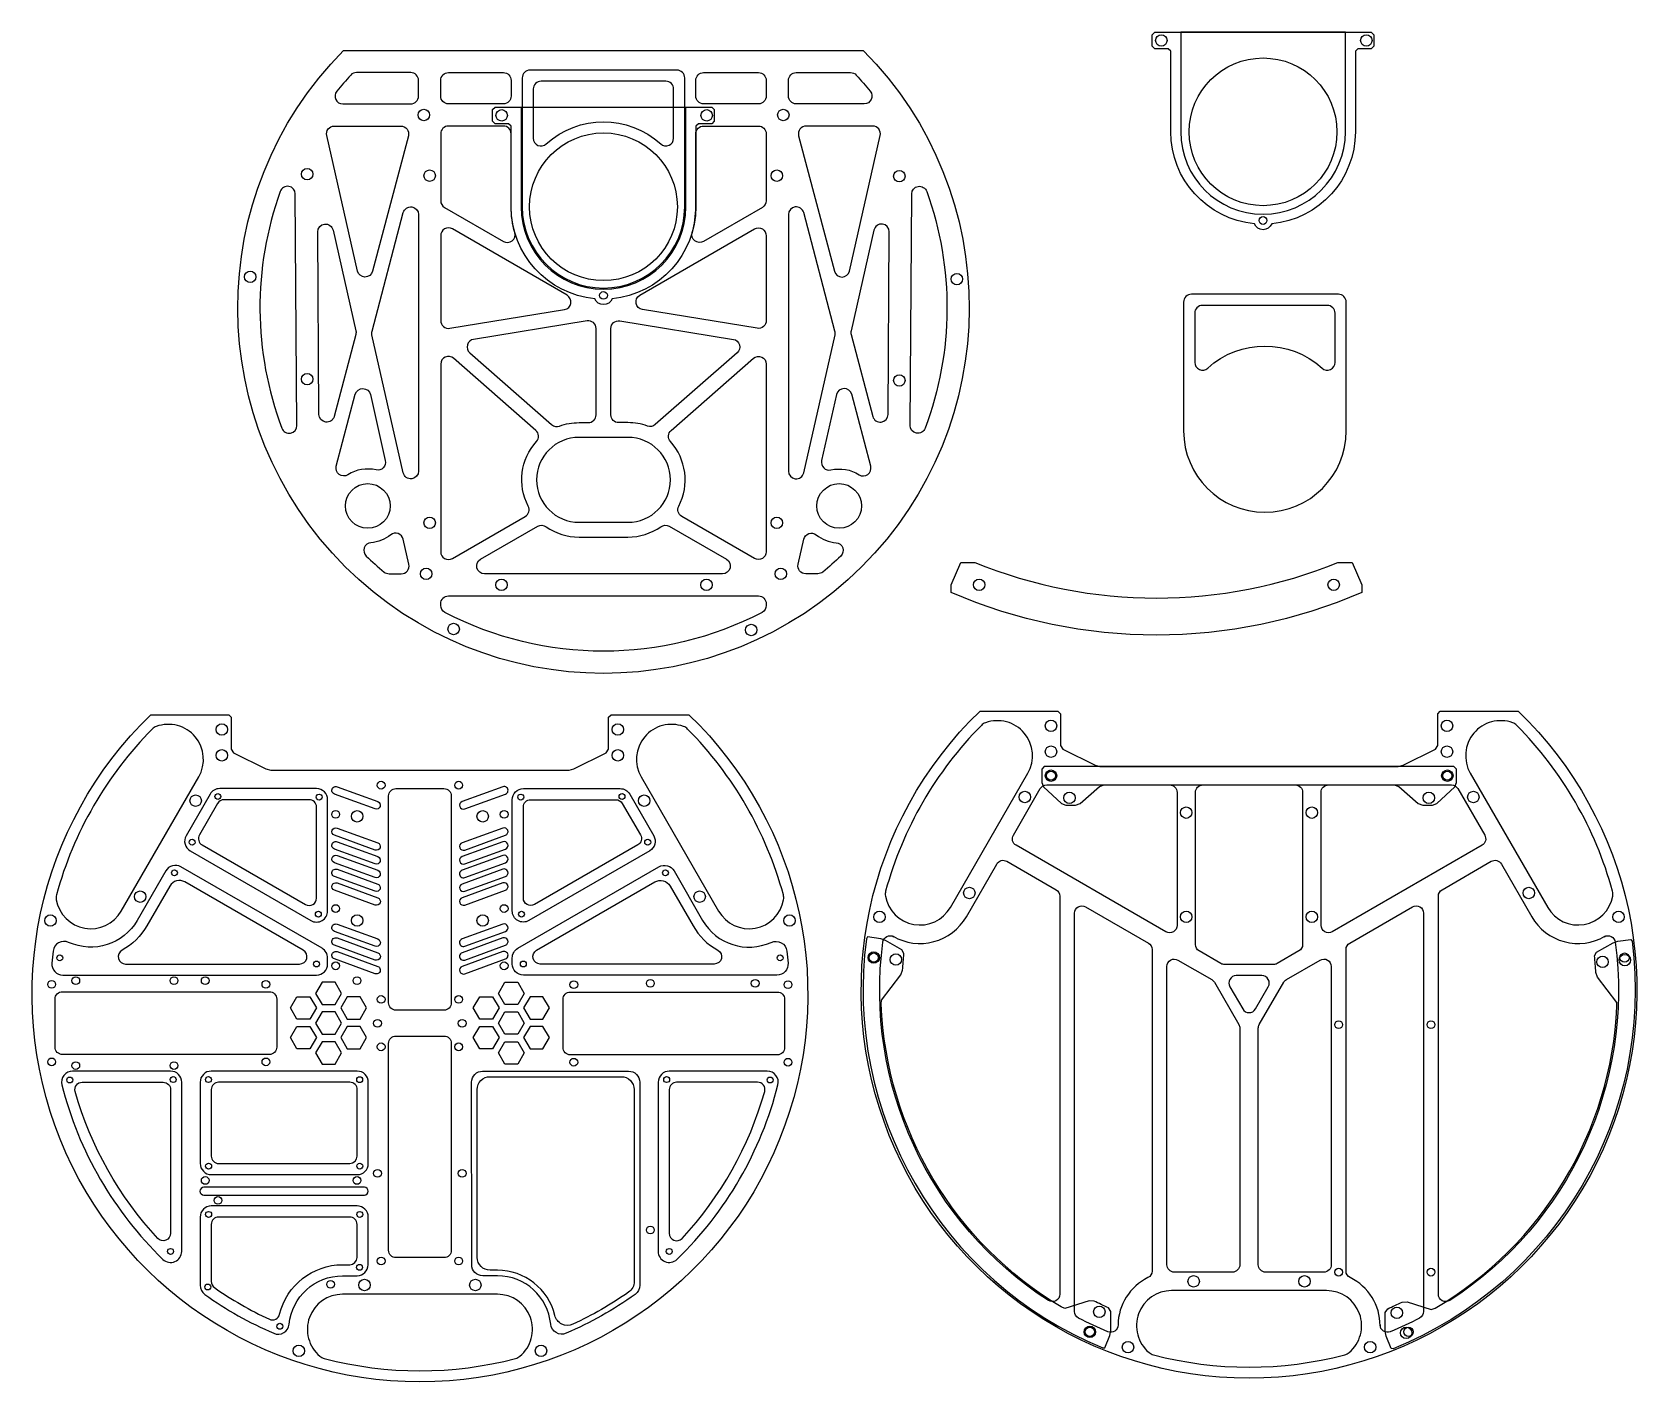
# Model space of a CAD drawing. Header units: inches. Extents: x -1 to 434, y -1 to 365.
import ezdxf

# ---------------------------------------------------------------- set-up
doc = ezdxf.new("R2010")
doc.units = ezdxf.units.IN
doc.header["$MEASUREMENT"] = 0
for name, color, linetype in [('frame1', 7, 'Continuous'), ('frame2', 7, 'Continuous'), ('frame3', 7, 'Continuous'), ('frame4', 7, 'Continuous'), ('Handle', 7, 'Continuous'), ('TopMarker', 7, 'Continuous')]:
    doc.layers.add(name, color=color, linetype=linetype)

msp = doc.modelspace()

# ---------------------------------------------------------------- linework, layer by layer
at = {"layer": 'frame1'}
for points in [[(177.29, 179.98, -2.480883), (31.65, 179.98), (52.69, 179.98), (53.39, 179.28), (53.39, 170.68), (54.02, 169.67), (62.77, 165.29), (64.09, 164.98), (144.85, 164.98), (146.17, 165.29), (154.92, 169.67), (155.55, 170.68), (155.55, 179.28), (156.25, 179.98)], [(6.02, 129.9, 0.700345), (23.6, 126.8), (44.58, 163.13, 0.700345), (33.1, 176.8, 0.110675), (31.99, 176.1, 0.129138), (6.08, 131.22, 0.110675)], [(175.85, 176.8, 0.700345), (164.37, 163.13), (185.34, 126.8, 0.700345), (202.92, 129.9, 0.110675), (202.86, 131.22, 0.129138), (176.95, 176.1, 0.110675)], [(76.47, 159.98), (50.26, 159.98, 0.267949), (47.66, 158.48), (41.17, 147.23, 0.414214), (42.27, 143.13), (74.97, 124.25, 0.57735), (79.47, 126.85), (79.47, 156.98, 0.414214)], [(49.68, 155.98), (44.77, 147.46, 0.414214), (45.5, 144.73), (73.47, 128.58, 0.57735), (76.47, 130.31), (76.47, 154.98, 0.414214), (74.47, 156.98), (51.42, 156.98, 0.267949)], [(82.03, 160.48), (93.06, 156.46, -1), (92.34, 154.49), (81.31, 158.5, -1)], [(126.91, 160.48), (115.89, 156.46, 1), (116.6, 154.49), (127.63, 158.5, 1)], [(161.28, 158.48), (167.77, 147.23, -0.414214), (166.68, 143.13), (133.97, 124.25, -0.57735), (129.47, 126.85), (129.47, 156.98, -0.414214), (132.47, 159.98), (158.68, 159.98, -0.267949)], [(159.26, 155.98), (164.18, 147.46, -0.414214), (163.44, 144.73), (135.47, 128.58, -0.57735), (132.47, 130.31), (132.47, 154.98, -0.414214), (134.47, 156.98), (157.53, 156.98, -0.267949)], [(82.03, 149.31), (93.06, 145.3, -1), (92.34, 143.33), (81.31, 147.34, -1)], [(126.91, 149.31), (115.89, 145.3, 1), (116.6, 143.33), (127.63, 147.34, 1)], [(82.03, 145.59), (93.06, 141.58, -1), (92.34, 139.61), (81.31, 143.62, -1)], [(126.91, 145.59), (115.89, 141.58, 1), (116.6, 139.61), (127.63, 143.62, 1)], [(79.47, 112.48), (79.47, 114.14, 0.267949), (77.97, 116.74), (39.77, 138.8, 0.414214), (35.67, 137.7), (27.93, 124.3, -0.386122), (9.37, 118.35, 0.50824), (5.15, 115.97, 0.008141), (4.82, 112.73, 0.439069), (7.81, 109.48), (76.47, 109.48, 0.414214)], [(82.03, 141.87), (93.06, 137.86, -1), (92.34, 135.89), (81.31, 139.9, -1)], [(126.91, 141.87), (115.89, 137.86, 1), (116.6, 135.89), (127.63, 139.9, 1)], [(201.13, 109.48), (132.47, 109.48, -0.414214), (129.47, 112.48), (129.47, 114.14, -0.267949), (130.97, 116.74), (169.18, 138.8, -0.414214), (173.27, 137.7), (181.01, 124.3, 0.386122), (199.57, 118.35, -0.50824), (203.79, 115.97, -0.008141), (204.12, 112.73, -0.439069)], [(24.8, 112.48), (71.89, 112.48, 0.767327), (72.89, 116.21), (40.86, 134.7, 0.414214), (36.77, 133.6), (30.53, 122.8, -0.136577), (23.83, 116.23, 0.775042)], [(82.03, 138.15), (93.06, 134.14, -1), (92.34, 132.17), (81.31, 136.18, -1)], [(126.91, 138.15), (115.89, 134.14, 1), (116.6, 132.17), (127.63, 136.18, 1)], [(184.15, 112.48), (137.05, 112.48, -0.767327), (136.05, 116.21), (168.08, 134.7, -0.414214), (172.18, 133.6), (178.41, 122.8, 0.136577), (185.11, 116.23, -0.775042)], [(82.03, 134.43), (93.06, 130.42, -1), (92.34, 128.44), (81.31, 132.46, -1)], [(126.91, 134.43), (115.89, 130.42, 1), (116.6, 128.44), (127.63, 132.46, 1)], [(82.03, 123.27), (93.06, 119.26, -1), (92.34, 117.28), (81.31, 121.3, -1)], [(126.91, 123.27), (115.89, 119.26, 1), (116.6, 117.28), (127.63, 121.3, 1)], [(82.03, 119.55), (93.06, 115.54, -1), (92.34, 113.56), (81.31, 117.58, -1)], [(126.91, 119.55), (115.89, 115.54, 1), (116.6, 113.56), (127.63, 117.58, 1)], [(82.03, 115.83), (93.06, 111.82, -1), (92.34, 109.84), (81.31, 113.85, -1)], [(126.91, 115.83), (115.89, 111.82, 1), (116.6, 109.84), (127.63, 113.85, 1)], [(39.97, 34.67), (39.97, 80.48, 0.414214), (36.97, 83.48), (10.45, 83.48, 0.488999), (7.54, 79.74, 0.139064), (34.88, 32.51, 0.662499)], [(47.97, 55.47), (87.48, 55.47, 0.413953), (90.48, 58.47), (90.5, 80.48, 0.414475), (87.5, 83.48), (47.97, 83.48, 0.414214), (44.97, 80.48), (44.97, 58.47, 0.414214)], [(125.45, 28.06), (121.48, 28.06, -0.413991), (118.48, 31.06), (118.44, 80.48, -0.414436), (121.44, 83.48), (160.97, 83.48, -0.414214), (163.97, 80.48), (163.97, 25.48, -0.241809), (162.72, 23.04, -0.053764), (144.05, 12.49, -0.50824), (139.88, 14.96, 0.386122)], [(198.49, 83.48), (171.97, 83.48, 0.414214), (168.97, 80.48), (168.97, 34.67, 0.662499), (174.06, 32.51, 0.139064), (201.4, 79.74, 0.488999)], [(13.06, 80.48), (34.97, 80.48, -0.414214), (36.97, 78.48), (36.97, 39.56, -0.681001), (33.51, 38.2, -0.119199), (11.13, 77.93, -0.497439)], [(49.97, 58.47), (85.48, 58.47, 0.413953), (87.48, 60.47), (87.5, 78.48, 0.414475), (85.5, 80.48), (49.97, 80.48, 0.414214), (47.97, 78.48), (47.97, 60.47, 0.414214)], [(125.45, 29.56), (123.48, 29.56, -0.413991), (119.98, 33.06), (119.95, 78.48, -0.414436), (123.45, 81.98), (158.97, 81.98, -0.414214), (162.47, 78.48), (162.47, 26.52, -0.244661), (160.98, 23.65, -0.044331), (145.87, 14.95, -0.473226), (141, 17.31, 0.346497)], [(195.89, 80.48), (173.97, 80.48, 0.414214), (171.97, 78.48), (171.97, 39.56, 0.681001), (175.44, 38.2, 0.119199), (197.81, 77.93, 0.497439)], [(89.43, 49.92, 1), (89.43, 52.02), (45.97, 52.02, 1), (45.97, 49.92)], [(87.47, 46.97), (47.97, 46.97, 0.414214), (44.97, 43.97), (44.97, 25.48, 0.241809), (46.22, 23.04, 0.053764), (64.89, 12.49, 0.50824), (69.07, 14.96, -0.386122), (83.5, 28.06), (87.46, 28.06, 0.413991), (90.46, 31.06), (90.47, 43.97, 0.414436)], [(85.47, 43.97), (49.97, 43.97, 0.414214), (47.97, 41.97), (47.97, 26.52, 0.244661), (48.82, 24.88, 0.044331), (63.7, 16.31, 0.473226), (66.49, 17.66, -0.346497), (83.5, 31.06), (85.46, 31.06, 0.413991), (87.46, 33.06), (87.47, 41.97, 0.414436)], [(131.55, 6.28, 0.700345), (125.45, 23.06), (83.5, 23.06, 0.700345), (77.39, 6.28, 0.110675), (78.56, 5.68, 0.129138), (130.38, 5.68, 0.110675)]]:
    msp.add_lwpolyline(points, format="xyb", close=True, dxfattribs=at)
at = {"layer": 'frame1', "linetype": 'Continuous'}
for points in [[(110.97, 99.98), (97.97, 99.98, -0.414214), (95.97, 101.98), (95.97, 157.98, -0.414214), (97.97, 159.98), (110.97, 159.98, -0.414214), (112.97, 157.98), (112.97, 101.98, -0.414214)], [(65.69, 102.98), (65.69, 89.98, -0.414214), (63.69, 87.98), (7.69, 87.98, -0.414214), (5.69, 89.98), (5.69, 102.98, -0.414214), (7.69, 104.98), (63.69, 104.98, -0.414214)], [(143.21, 89.89), (143.21, 102.89, -0.414214), (145.21, 104.89), (201.21, 104.89, -0.414214), (203.21, 102.89), (203.21, 89.89, -0.414214), (201.21, 87.89), (145.21, 87.89, -0.414214)], [(97.97, 92.98), (110.97, 92.98, -0.414214), (112.97, 90.98), (112.97, 34.98, -0.414214), (110.97, 32.98), (97.97, 32.98, -0.414214), (95.97, 34.98), (95.97, 90.98, -0.414214)]]:
    msp.add_lwpolyline(points, format="xyb", close=True, dxfattribs=at)
at = {"layer": 'frame1'}
for points in [[(77.99, 107.57), (76.24, 104.54), (77.99, 101.51), (81.49, 101.51), (83.24, 104.54), (81.49, 107.57)], [(130.96, 107.57), (132.71, 104.54), (130.96, 101.51), (127.46, 101.51), (125.71, 104.54), (127.46, 107.57)], [(74.68, 103.64), (76.43, 100.61), (74.68, 97.58), (71.18, 97.58), (69.43, 100.61), (71.18, 103.64)], [(84.79, 103.64), (83.04, 100.61), (84.79, 97.58), (88.29, 97.58), (90.04, 100.61), (88.29, 103.64)], [(124.15, 103.64), (125.9, 100.61), (124.15, 97.58), (120.65, 97.58), (118.9, 100.61), (120.65, 103.64)], [(134.27, 103.64), (132.52, 100.61), (134.27, 97.58), (137.77, 97.58), (139.52, 100.61), (137.77, 103.64)], [(77.99, 99.51), (76.24, 96.48), (77.99, 93.45), (81.49, 93.45), (83.24, 96.48), (81.49, 99.51)], [(130.96, 99.51), (132.71, 96.48), (130.96, 93.45), (127.46, 93.45), (125.71, 96.48), (127.46, 99.51)], [(74.68, 95.58), (76.43, 92.55), (74.68, 89.52), (71.18, 89.52), (69.43, 92.55), (71.18, 95.58)], [(77.99, 91.45), (76.24, 88.42), (77.99, 85.38), (81.49, 85.38), (83.24, 88.42), (81.49, 91.45)], [(84.79, 95.58), (83.04, 92.55), (84.79, 89.52), (88.29, 89.52), (90.04, 92.55), (88.29, 95.58)], [(124.15, 95.58), (125.9, 92.55), (124.15, 89.52), (120.65, 89.52), (118.9, 92.55), (120.65, 95.58)], [(130.96, 91.45), (132.71, 88.42), (130.96, 85.38), (127.46, 85.38), (125.71, 88.42), (127.46, 91.45)], [(134.27, 95.58), (132.52, 92.55), (134.27, 89.52), (137.77, 89.52), (139.52, 92.55), (137.77, 95.58)]]:
    msp.add_lwpolyline(points, close=True, dxfattribs=at)
for centre, radius in [((50.84, 175.98), 1.55), ((158.05, 175.98), 1.55), ((50.84, 168.98), 1.55), ((158.05, 168.98), 1.55), ((43.75, 156.71), 1.55), ((49.76, 157.84), 0.8), ((77.18, 157.69), 0.8), ((131.76, 157.69), 0.8), ((159.18, 157.84), 0.8), ((165.19, 156.71), 1.55), ((81.67, 153), 1.05), ((87.47, 152.48), 1.55), ((121.47, 152.48), 1.55), ((127.27, 153), 1.05), ((42.8, 145.47), 0.8), ((166.14, 145.47), 0.8), ((38.01, 137.17), 0.8), ((170.94, 137.17), 0.8), ((28.75, 130.72), 1.55), ((180.19, 130.72), 1.55), ((76.97, 125.98), 0.8), ((81.67, 127.5), 1.05), ((127.27, 127.5), 1.05), ((131.97, 125.98), 0.8), ((4.43, 124.24), 1.55), ((87.47, 124.28), 1.55), ((121.47, 124.28), 1.55), ((204.51, 124.24), 1.55), ((6.96, 114.15), 0.8), ((76.47, 112.48), 0.8), ((81.67, 112), 1.05), ((127.27, 112), 1.05), ((132.47, 112.48), 0.8), ((201.98, 114.15), 0.8), ((11.3, 107.98), 1.05), ((37.87, 107.98), 1.05), ((46.34, 107.98), 1.05), ((87.44, 107.98), 1.05), ((166.84, 107.26), 1.05), ((195.24, 107.26), 1.05), ((92.99, 96.43), 1.05), ((115.9, 96.43), 1.05), ((11.3, 84.98), 1.05), ((37.87, 84.98), 1.05), ((9.66, 81.09), 0.8), ((37.68, 81.19), 0.8), ((47.21, 81.19), 0.8), ((88.16, 81.18), 0.8), ((171.26, 81.19), 0.8), ((199.28, 81.09), 0.8), ((47.26, 57.76), 0.8), ((88.19, 57.76), 0.8), ((92.99, 55.79), 1.05), ((115.9, 55.79), 1.05), ((46.34, 53.88), 1.05), ((87.44, 53.88), 1.05), ((49.8, 48.47), 1.05), ((47.26, 44.68), 0.8), ((88.18, 44.68), 0.8), ((166.84, 40.46), 1.05), ((36.97, 34.67), 0.8), ((171.97, 34.67), 0.8), ((88.12, 30.35), 0.8), ((80.28, 25.77), 1.05), ((89.47, 25.56), 1.55), ((119.47, 25.56), 1.55), ((47.03, 25.03), 0.8), ((66.54, 14.39), 0.8), ((71.7, 7.74), 1.55), ((137.25, 7.74), 1.55)]:
    msp.add_circle(centre, radius, dxfattribs=at)
at = {"layer": 'frame1', "linetype": 'Continuous'}
for centre in [(93.97, 160.9), (114.97, 160.9), (4.77, 106.98), (62.77, 106.98), (146.13, 106.89), (204.13, 106.89), (93.97, 102.9), (114.97, 102.9), (4.77, 85.98), (62.77, 85.98), (93.97, 90.06), (114.97, 90.06), (146.13, 85.89), (204.13, 85.89), (93.97, 32.06), (114.97, 32.06)]:
    msp.add_circle(centre, 1.05, dxfattribs=at)
at = {"layer": 'frame2'}
for points in [[(401.76, 180.97, -2.480883), (256.12, 180.97), (277.16, 180.97), (277.86, 180.27), (277.86, 171.67), (278.49, 170.66), (287.24, 166.29), (288.56, 165.97), (369.32, 165.97), (370.64, 166.29), (379.39, 170.66), (380.02, 171.67), (380.02, 180.27), (380.72, 180.97)], [(230.49, 130.9, 0.700345), (248.07, 127.8), (269.05, 164.13, 0.700345), (257.57, 177.8, 0.110675), (256.46, 177.09, 0.129138), (230.55, 132.21, 0.110675)], [(400.32, 177.8, 0.700345), (388.84, 164.13), (409.81, 127.8, 0.700345), (427.39, 130.9, 0.110675), (427.33, 132.21, 0.129138), (401.42, 177.09, 0.110675)], [(295.26, 160.97), (307.44, 160.97, -0.414214), (309.44, 158.97), (309.44, 122.94, -0.57735), (306.44, 121.2), (265.87, 144.63, -0.414214), (265.14, 147.36), (272.42, 159.97, -0.267949), (274.15, 160.97), (279.11, 160.97)], [(321.34, 112.6), (315.44, 116.01, -0.267949), (314.44, 117.74), (314.44, 158.97, -0.414214), (316.44, 160.97), (341.44, 160.97, -0.414214), (343.44, 158.97), (343.44, 117.74, -0.267949), (342.44, 116.01), (336.54, 112.6, -0.131652), (335.54, 112.33), (322.34, 112.33, -0.131652)], [(350.44, 160.97), (383.73, 160.97, -0.267949), (385.46, 159.97), (392.74, 147.36, -0.414214), (392.01, 144.63), (351.44, 121.2, -0.57735), (348.44, 122.94), (348.44, 158.97, -0.414214)], [(274.6, 21.38, -0.289597), (229.8, 118.41, -0.534407), (232.78, 119.88), (232.59, 119.99, 0.414214), (252.4, 125.3), (260.64, 139.56, -0.414214), (263.37, 140.3), (276.69, 132.61, -0.267949), (277.69, 130.88), (277.69, 23.06, -0.594436)], [(381.19, 132.61), (394.51, 140.3, -0.414214), (397.24, 139.56), (405.48, 125.3, 0.414214), (425.29, 119.99), (425.1, 119.88, -0.534407), (428.08, 118.41, -0.289597), (383.28, 21.38, -0.594436), (380.19, 23.06), (380.19, 130.88, -0.267949)], [(327.21, 100.31, 0.57735), (330.67, 100.31), (334.15, 106.33, 0.57735), (332.42, 109.33), (325.47, 109.33, 0.57735), (323.73, 106.33)], [(356.02, 7.27, 0.700345), (349.92, 24.05), (307.97, 24.05, 0.700345), (301.86, 7.27, 0.110675), (303.03, 6.67, 0.129138), (354.85, 6.67, 0.110675)]]:
    msp.add_lwpolyline(points, format="xyb", close=True, dxfattribs=at)
for points in [[(282.77, 16.63, -0.279671), (281.69, 18.4), (281.69, 126.26, -0.57735), (284.69, 127.99), (301.69, 118.17, -0.267949), (302.69, 116.44), (302.69, 29.36, -0.285908), (301.57, 27.57, 0.282332), (293.47, 14.75, -0.530155), (290.7, 12.93, -0.021909), (282.77, 16.63, -0.032392)], [(356.31, 27.57, -0.285908), (355.19, 29.36), (355.19, 116.44, -0.267949), (356.19, 118.17), (373.19, 127.99, -0.57735), (376.19, 126.26), (376.19, 18.4, -0.279671), (375.12, 16.63, -0.021905), (367.18, 12.93, -0.534407), (364.42, 14.77), (364.42, 14.55, 0.285908), (356.31, 27.57)], [(306.69, 111.82, -0.57735), (309.69, 113.55), (318.84, 108.27, -0.131652), (319.57, 107.54), (326.17, 96.11, -0.131652), (326.44, 95.11), (326.44, 31.05, -0.414214), (324.44, 29.05), (308.69, 29.05, -0.414214), (306.69, 31.05), (306.69, 111.82)], [(351.19, 31.05, -0.414214), (349.19, 29.05), (333.44, 29.05, -0.414214), (331.44, 31.05), (331.44, 95.11, -0.131652), (331.71, 96.11), (338.31, 107.54, -0.131652), (339.04, 108.27), (348.19, 113.55, -0.57735), (351.19, 111.82), (351.19, 31.05)]]:
    msp.add_lwpolyline(points, format="xyb", dxfattribs=at)
for centre, radius in [((275.31, 176.97), 1.55), ((382.52, 176.97), 1.55), ((275.31, 169.97), 1.55), ((382.52, 169.97), 1.55), ((275.31, 163.47), 1.25), ((382.62, 163.47), 1.25), ((268.22, 157.7), 1.55), ((389.66, 157.7), 1.55), ((311.94, 153.48), 1.55), ((345.94, 153.48), 1.55), ((253.22, 131.72), 1.55), ((404.66, 131.72), 1.55), ((228.9, 125.24), 1.55), ((311.94, 125.27), 1.55), ((345.94, 125.27), 1.55), ((428.98, 125.24), 1.55), ((227.33, 114.22), 1.25), ((430.6, 114.22), 1.25), ((353.19, 96.05), 1.05), ((378.19, 96.05), 1.05), ((313.94, 26.55), 1.55), ((343.94, 26.55), 1.55), ((353.19, 29.05), 1.06), ((378.19, 29.05), 1.05), ((285.83, 12.88), 1.25), ((372.1, 12.88), 1.25), ((296.17, 8.73), 1.55), ((361.72, 8.73), 1.55)]:
    msp.add_circle(centre, radius, dxfattribs=at)
at = {"layer": 'frame3'}
msp.add_lwpolyline([(368.27, 160.97), (369.49, 160.51), (374.72, 155.94), (375.95, 155.47), (378.61, 155.47), (379.82, 155.96), (384.61, 160.49), (385.12, 161.67), (385.12, 165.27), (384.42, 165.97), (273.51, 165.97), (272.81, 165.27), (272.81, 161.67), (273.32, 160.49), (278.12, 155.96), (279.32, 155.47), (281.99, 155.47), (283.21, 155.94), (288.44, 160.51), (289.67, 160.97)], close=True, dxfattribs=at)
for points in [[(225.34, 119.32, 0.339708), (289.31, 8.55), (289.93, 8.59), (291.27, 11.93), (291.54, 13.28), (291.54, 18.39), (290.9, 19.38, -0.011521), (286.98, 21.23), (285.68, 21.32), (279.1, 19.23), (278.08, 19.62, -0.253646), (229.37, 101.57), (229.44, 102.72), (234.67, 109.56), (235.15, 110.82, -0.011974), (235.52, 115.3), (234.97, 116.35), (230.55, 118.88), (229.25, 119.33), (225.68, 119.83)], [(432.68, 118.64, -0.339708), (367.99, 8.29), (367.37, 8.34), (366.05, 11.69), (365.8, 13.04), (365.83, 18.14), (366.47, 19.14, 0.011521), (370.4, 20.96), (371.7, 21.03), (378.27, 18.91), (379.3, 19.29, 0.253646), (428.53, 100.92), (428.47, 102.07), (423.29, 108.95), (422.82, 110.2, 0.011974), (422.48, 114.69), (423.03, 115.73), (427.47, 118.24), (428.78, 118.67), (432.34, 119.15)]]:
    msp.add_lwpolyline(points, format="xyb", close=True, dxfattribs=at)
for centre in [(275.31, 163.47), (382.62, 163.47), (280.31, 157.49), (377.62, 157.49), (227.33, 114.22), (233.33, 113.68), (424.65, 113.05), (430.66, 113.55), (288.4, 18.31), (368.97, 18.04), (285.86, 12.87), (371.47, 12.59)]:
    msp.add_circle(centre, 1.55, dxfattribs=at)
at = {"layer": 'frame4'}
for points in [[(83.82, 359.86), (224.51, 359.86, -2.397779)], [(104.1, 347.48), (104.1, 351.76, 0.414214), (102, 353.86), (87.29, 353.86, 0.209682), (85.74, 353.19, 0.015592), (81.95, 348.8, 0.631304), (83.58, 345.38), (102, 345.38, 0.414214)], [(112.2, 353.86), (127.06, 353.86, -0.414214), (129.16, 351.76), (129.16, 347.48, -0.414214), (127.06, 345.38), (112.2, 345.38, -0.414214), (110.1, 347.48), (110.1, 351.76, -0.414214)], [(196.13, 345.38), (181.26, 345.38, -0.414214), (179.16, 347.48), (179.16, 351.76, -0.414214), (181.26, 353.86), (196.13, 353.86, -0.414214), (198.23, 351.76), (198.23, 347.48, -0.414214)], [(204.23, 347.48), (204.23, 351.76, -0.414214), (206.33, 353.86), (221.04, 353.86, -0.209682), (222.59, 353.19, -0.015592), (226.38, 348.8, -0.631304), (224.75, 345.38), (206.33, 345.38, -0.414214)], [(79.24, 336.81, -0.481145), (81.29, 339.38), (99.31, 339.38, -0.4921), (101.34, 336.74), (91.64, 300.06, -0.784209), (87.56, 300.13)], [(129.16, 317.52), (129.16, 337.28, 0.414214), (127.06, 339.38), (112.2, 339.38, 0.414214), (110.1, 337.28), (110.1, 319.16, 0.267949), (111.15, 317.34), (127.09, 308.14, 0.675783), (130.16, 310.54, -0.070807)], [(198.23, 337.28), (198.23, 319.16, -0.267949), (197.18, 317.34), (181.24, 308.14, -0.675783), (178.17, 310.54, 0.070807), (179.16, 317.52), (179.16, 337.28, -0.414214), (181.26, 339.38), (196.13, 339.38, -0.414214)], [(229.08, 336.81, 0.481145), (227.04, 339.38), (209.02, 339.38, 0.4921), (206.99, 336.74), (216.69, 300.06, 0.784209), (220.77, 300.13)], [(66.65, 321.68, 0.177776), (67.07, 257.58, 0.837903), (71.14, 258.33), (70.73, 320.99, 0.837903)], [(241.67, 321.68, -0.177776), (241.25, 257.58, -0.837903), (237.19, 258.33), (237.6, 320.99, -0.837903)], [(91.5, 283.86), (99.97, 315.93, -0.878465), (104.1, 315.39), (104.1, 245.95, -0.894282), (99.95, 245.48), (91.48, 282.86, -0.120945)], [(216.83, 283.86), (208.36, 315.93, 0.878465), (204.23, 315.39), (204.23, 245.95, 0.894282), (208.37, 245.48), (216.85, 282.86, 0.120945)], [(77.12, 261.28), (76.8, 310.74, -0.897225), (80.95, 311.22), (87.13, 283.94, -0.120945), (87.11, 282.94), (81.25, 260.76, -0.875577)], [(231.21, 261.28), (231.53, 310.74, 0.897225), (227.38, 311.22), (221.2, 283.94, 0.120945), (221.21, 282.94), (227.08, 260.76, 0.875577)], [(112.54, 284.63), (143.61, 289.68, 0.705181), (144.32, 293.57), (113.25, 311.51, 0.57735), (110.1, 309.69), (110.1, 286.7, 0.462261)], [(195.79, 284.63), (164.72, 289.68, -0.705181), (164, 293.57), (195.08, 311.51, -0.57735), (198.23, 309.69), (198.23, 286.7, -0.462261)], [(117.96, 277.98), (140.13, 258.54, 0.27385), (142.24, 258.15, -0.087595), (147.55, 259.08), (150.06, 259.08, 0.414214), (152.16, 261.18), (152.16, 284.55, 0.462261), (149.73, 286.62), (119.01, 281.63, 0.634174)], [(190.37, 277.98), (168.19, 258.54, -0.27385), (166.09, 258.15, 0.087595), (160.78, 259.08), (158.26, 259.08, -0.414214), (156.16, 261.18), (156.16, 284.55, -0.462261), (158.6, 286.62), (189.32, 281.63, -0.634174)], [(113.25, 222.28), (132.97, 233.66, 0.401106), (133.79, 236.45, -0.31296), (136.04, 253.97, 0.418593), (135.87, 256.96), (113.59, 276.49, 0.644677), (110.1, 274.91), (110.1, 224.09, 0.577332)], [(195.08, 222.28), (175.36, 233.66, -0.401106), (174.54, 236.45, 0.31296), (172.28, 253.97, -0.418593), (172.46, 256.96), (194.74, 276.49, -0.644677), (198.23, 274.91), (198.23, 224.09, -0.577332)], [(84.98, 244.96, -0.682933), (81.82, 247.27), (86.97, 266.74, -0.784209), (91.05, 266.67), (95.1, 248.79, -0.552405), (92.59, 246.27, 0.200743)], [(223.35, 244.96, 0.682933), (226.51, 247.27), (221.36, 266.74, 0.784209), (217.28, 266.67), (213.22, 248.79, 0.552405), (215.74, 246.27, -0.200743)], [(152.16, 255.08), (147.55, 255.08, 1), (147.55, 232.08), (160.78, 232.08, 1), (160.78, 255.08), (156.16, 255.08)], [(154.16, 218.15), (121.94, 218.15, -0.767349), (120.89, 222.07), (136.37, 231, -0.291968), (138.63, 230.9, 0.154395), (147.55, 228.08), (154.16, 228.08), (160.78, 228.08, 0.154395), (169.7, 230.9, -0.291968), (171.95, 231), (187.44, 222.07, -0.767349), (186.39, 218.15)], [(101.47, 220.71), (99.93, 227.51, 0.552405), (96.57, 228.69, -0.147718), (91.2, 226.56, 0.646184), (89.93, 222.95, 0.017464), (94.78, 218.63, 0.174916), (96.12, 218.15), (99.42, 218.15, 0.481145)], [(206.86, 220.71), (208.4, 227.51, -0.552405), (211.75, 228.69, 0.147718), (217.13, 226.56, -0.646184), (218.4, 222.95, -0.017464), (213.55, 218.63, -0.174916), (212.21, 218.15), (208.91, 218.15, -0.481145)], [(197.09, 207.7, -0.244622), (111.23, 207.7, -0.279714), (110.1, 209.56), (110.1, 210.05, -0.414214), (112.2, 212.15), (196.13, 212.15, -0.414214), (198.23, 210.05), (198.23, 209.56, -0.279714)]]:
    msp.add_lwpolyline(points, format="xyb", close=True, dxfattribs=at)
for centre, radius in [((305.18, 362.57), 1.55), ((360.68, 362.57), 1.55), ((105.54, 342.38), 1.55), ((126.61, 342.27), 1.55), ((182.11, 342.27), 1.55), ((202.84, 342.38), 1.55), ((73.93, 326.35), 1.55), ((107.1, 325.94), 1.55), ((201.1, 325.94), 1.55), ((234.26, 325.81), 1.55), ((58.53, 298.57), 1.55), ((249.85, 297.94), 1.55), ((154.16, 293.52), 1.05), ((73.93, 270.85), 1.55), ((234.26, 270.51), 1.55), ((90.36, 236.53), 6.05), ((217.97, 236.53), 6.05), ((107.1, 231.94), 1.55), ((201.1, 231.94), 1.55), ((106.16, 218.15), 1.55), ((202.16, 218.15), 1.55), ((126.55, 215.15), 1.55), ((182.05, 215.15), 1.55), ((113.59, 203.19), 1.55), ((194.17, 202.93), 1.55)]:
    msp.add_circle(centre, radius, dxfattribs=at)
at = {"layer": 'Handle'}
msp.add_lwpolyline([(248.25, 215.18), (250.89, 221.2), (254.73, 221.2, 0.196233), (352.99, 221.2), (356.83, 221.2), (359.48, 215.18), (359.48, 213.08, -0.207156), (248.25, 213.08)], format="xyb", close=True, dxfattribs=at)
for centre in [(255.86, 215.18), (351.86, 215.18)]:
    msp.add_circle(centre, 1.55, dxfattribs=at)
at = {"layer": 'TopMarker'}
for points in [[(335.07, 312.93, -0.688952), (330.4, 312.93, -0.387064), (307.73, 337.82), (307.73, 359.62), (307.03, 360.32), (303.43, 360.32), (302.73, 361.02), (302.73, 364.12), (303.43, 364.82), (307.73, 364.82), (357.73, 364.82), (362.03, 364.82), (362.73, 364.12), (362.73, 361.02), (362.03, 360.32), (358.43, 360.32), (357.73, 359.62), (357.73, 337.82, -0.387064)], [(310.43, 364.82), (310.43, 337.82, 1), (355.03, 337.82), (355.03, 364.82)], [(176.16, 317.52), (176.16, 352.42, 0.414214), (174.06, 354.52), (134.26, 354.52, 0.414214), (132.16, 352.42), (132.16, 317.52, 1)], [(173.16, 336.08), (173.16, 349.42, 0.414214), (171.06, 351.52), (137.26, 351.52, 0.414214), (135.16, 349.42), (135.16, 336.08, 0.651412), (138.68, 334.53, -0.3871), (169.65, 334.53, 0.651412)], [(156.5, 292.63, -0.688952), (151.83, 292.63, -0.387064), (129.16, 317.52), (129.16, 339.32), (128.46, 340.02), (124.86, 340.02), (124.16, 340.72), (124.16, 343.82), (124.86, 344.52), (129.16, 344.52), (179.16, 344.52), (183.46, 344.52), (184.16, 343.82), (184.16, 340.72), (183.46, 340.02), (179.86, 340.02), (179.16, 339.32), (179.16, 317.52, -0.387064)], [(355.23, 256.82), (355.23, 291.72, 0.414214), (353.13, 293.82), (313.33, 293.82, 0.414214), (311.23, 291.72), (311.23, 256.82, 1)], [(352.23, 275.38), (352.23, 288.72, 0.414214), (350.13, 290.82), (316.33, 290.82, 0.414214), (314.23, 288.72), (314.23, 275.38, 0.651412), (317.75, 273.83, -0.3871), (348.72, 273.83, 0.651412)]]:
    msp.add_lwpolyline(points, format="xyb", close=True, dxfattribs=at)
msp.add_lwpolyline([(131.86, 344.52), (131.86, 317.52, 1), (176.46, 317.52), (176.46, 344.52)], format="xyb", dxfattribs=at)
for centre, radius in [((332.73, 337.82), 20), ((154.16, 317.52), 20), ((332.73, 313.82), 1.05), ((154.16, 293.52), 1.05)]:
    msp.add_circle(centre, radius, dxfattribs=at)

doc.saveas('drawing.dxf')
